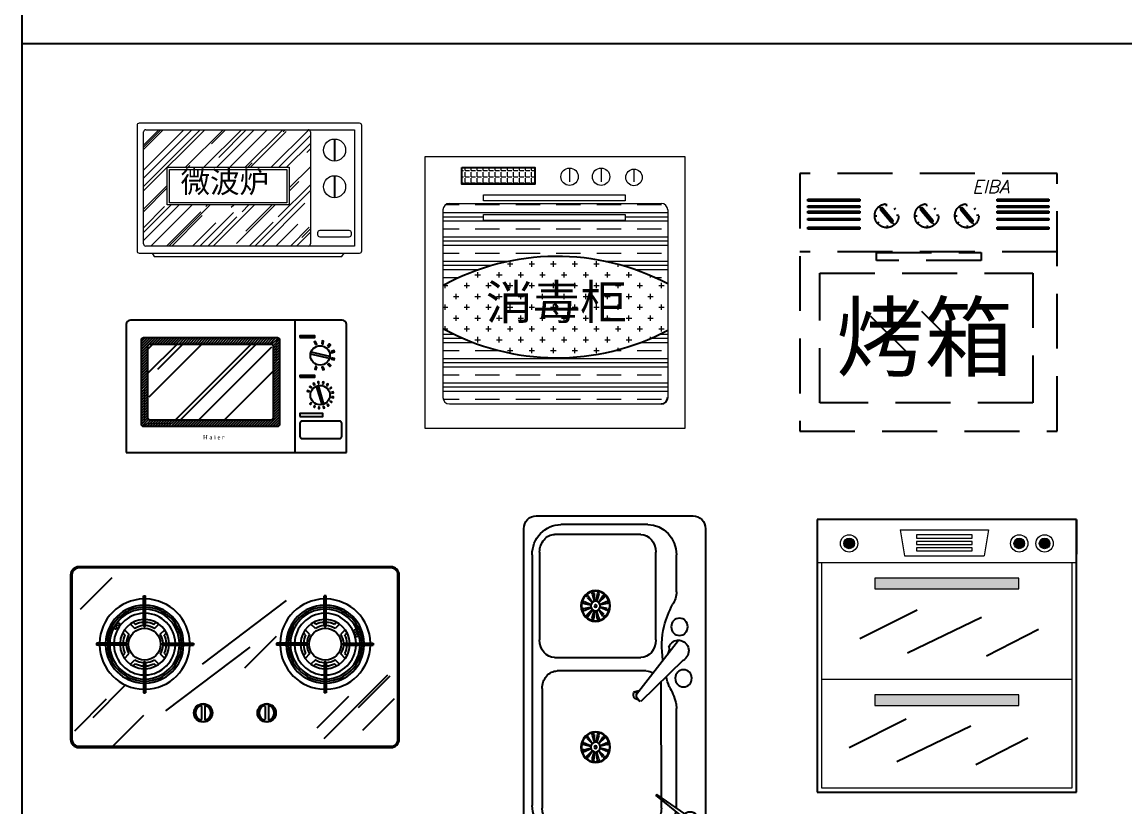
# Model space of a CAD drawing. Header units: millimetres. Extents: x 351279 to 387190, y -1289537 to -1277077.
# Drawn here: x 351279 to 353830, y -1282535 to -1280721 of the extents above; entities that cross this region are included whole.
import ezdxf
from ezdxf.enums import TextEntityAlignment as Align

# ---------------------------------------------------------------- set-up
doc = ezdxf.new("R2010")
doc.units = ezdxf.units.MM
doc.header["$LTSCALE"] = 20
doc.linetypes.add('HIDDEN', pattern=[9.525, 6.35, -3.175])
doc.layers.add('8', color=8, linetype='Continuous')
doc.layers.add('厨柜', color=7, linetype='Continuous')
doc.layers.add('图层1', color=4, linetype='Continuous', plot=False)
for name, color, linetype, lineweight in [('图层12', 8, 'Continuous', 5), ('图层6', 6, 'Continuous', 18), ('实物线', 7, 'Continuous', 20)]:
    doc.layers.add(name, color=color, linetype=linetype, lineweight=lineweight)
doc.styles.get("Standard").update_dxf_attribs({"font": 'SimSun.ttf', "height": 85})
doc.styles.add('STYLE4', font='dutcheb.ttf')

# ---------------------------------------------------------------- blocks, each defined once
blk = doc.blocks.new('2e4cvc')
at = {"color": 3, "lineweight": 25}
blk.add_line((83697.4, 59543.2), (91842.9, 59543.2), dxfattribs=at)
blk.add_lwpolyline([(83697.4, 62941.5), (91842.9, 62941.5), (91842.9, 56145), (83697.4, 56145)], close=True, dxfattribs=at)
blk = doc.blocks.new('sgsdgfd')
at = {"layer": '实物线', "ltscale": 0.5}
h = blk.add_hatch(dxfattribs=at)
h.set_pattern_fill('AR-RROOF', color=235, scale=2, angle=45, style=0)
h.set_pattern_definition([(45, (27637.9, 102610.22), (43.10523, 114.94728), [762, -101.6, 254, -50.8]), (45, (27667.715, 102675.96), (-83.69599, 11.85394), [152.4, -16.764, 304.8, -38.1]), (45, (27625.33, 102658.715), (162.722241, 210.856414), [406.4, -71.12, 203.2, -50.8])])
h.paths.add_polyline_path([(70614.3, 56649.2, 0.414214), (70609.3, 56644.2), (70609.3, 56385.3, 0.414214), (70614.3, 56380.3), (70990.3, 56380.3, 0.414214), (70995.3, 56385.3), (70995.3, 56644.2, 0.414214), (70990.3, 56649.2)])
h.paths.add_polyline_path([(70946.2, 56562.6), (70946.2, 56475.6), (70664.4, 56475.6), (70664.4, 56562.6)], flags=16)
h.paths.add_polyline_path([(70682.6, 56565.9), (70918.2, 56565.9), (70918.2, 56475.7), (70682.6, 56475.7)], flags=24)
at = {"color": 235, "lineweight": 5}
blk.add_line((70634.1, 56356), (71068.4, 56356), dxfattribs=at)
at = {"layer": '实物线', "color": 252}
for p, q in [((70609.3, 56385.3), (70609.3, 56644.2)), ((70614.3, 56649.2), (71097.7, 56649.2)), ((70995.3, 56644.2), (70995.3, 56385.3)), ((71097.7, 56649.2), (71097.7, 56380.3)), ((71097.7, 56380.3), (70614.3, 56380.3)), ((70629, 56364.2), (70634.1, 56356)), ((71068.4, 56356), (71073.5, 56364.2)), ((70634.1, 56356), (70638.7, 56356)), ((71063.8, 56356), (71068.4, 56356))]:
    blk.add_line(p, q, dxfattribs=at)
at = {"layer": '实物线', "color": 235}
for p, q in [((71050.8, 56578.1), (71050.8, 56626)), ((71052.8, 56578.1), (71052.8, 56626)), ((71050.8, 56493.6), (71050.8, 56541.4)), ((71052.8, 56493.6), (71052.8, 56541.4))]:
    blk.add_line(p, q, dxfattribs=at)
for points in [[(70594.3, 56369.2, 0.414214), (70599.3, 56364.2), (71109.3, 56364.2, 0.414214), (71114.3, 56369.2), (71114.3, 56659.2, 0.414214), (71109.3, 56664.2), (70599.3, 56664.2, 0.414214), (70594.3, 56659.2)], [(71012.9, 56412, -0.414214), (71017.9, 56417), (71084.5, 56417, -0.414214), (71089.5, 56412), (71089.5, 56406, -0.414214), (71084.5, 56401), (71017.9, 56401, -0.414214), (71012.9, 56406)]]:
    blk.add_lwpolyline(points, format="xyb", close=True, dxfattribs=at)
at = {"layer": '实物线', "color": 252}
for points in [[(70664.4, 56562.6), (70946.2, 56562.6), (70946.2, 56475.6), (70664.4, 56475.6)], [(70669.4, 56557.6), (70941.2, 56557.6), (70941.2, 56480.6), (70669.4, 56480.6)]]:
    blk.add_lwpolyline(points, close=True, dxfattribs=at)
at = {"layer": '实物线', "color": 235}
for centre in [(71051.2, 56602.1), (71051.2, 56517.5)]:
    blk.add_circle(centre, 25.5, dxfattribs=at)
at = {"layer": '实物线', "color": 252}
for centre, start, end in [((70614.3, 56644.2), 90, 180), ((70990.3, 56644.2), 0, 90), ((70614.3, 56385.3), 180, 270), ((70990.3, 56385.3), 270, 0)]:
    blk.add_arc(centre, 5, start, end, dxfattribs=at)
at = {"layer": '实物线', "color": 235, "insert": (70695.1, 56553.4), "char_height": 50, "width": 390, "attachment_point": 1}
blk.add_mtext('微波炉', dxfattribs=at)
blk = doc.blocks.new('dfghdfa')
at = {"layer": '图层1', "lineweight": 5, "ltscale": 15}
h = blk.add_hatch(dxfattribs=at)
h.set_pattern_fill('ANGLE', color=235, scale=2, style=0)
h.set_pattern_definition([(0, (60428.315, 111228.034), (0, 13.97), [10.16, -3.81]), (90, (60428.315, 111228.034), (-13.97, 9e-16), [10.16, -3.81])])
h.paths.add_polyline_path([(70308.3, 57477.8), (70308.3, 57516.5), (70139.1, 57516.5), (70139.1, 57477.8)])
h = blk.add_hatch(dxfattribs=at)
h.set_pattern_fill('CROSS', color=235, scale=100, style=0)
h.set_pattern_definition([(0, (281801.45, 53520.06), (25, 25), [12.5, -37.5]), (90, (281807.7, 53513.81), (-25, 25), [12.5, -37.5])])
h.paths.add_polyline_path([(70095.8, 57243.1), (70095.8, 57144.2, 0.252779), (70615.8, 57140.2), (70615.8, 57247.2, 0.252779)])
h.paths.add_polyline_path([(70220, 56587.2), (70500, 56587.2), (70500, 56478.2), (70220, 56478.2)], flags=9)
at = {"layer": '图层12'}
h = blk.add_hatch(dxfattribs=at)
h.set_pattern_fill('CLAY', color=252, scale=300, style=0)
h.set_pattern_definition([(0, (285858.236, 53520.06), (0, 56.25), []), (0, (285858.236, 53529.436), (0, 56.25), []), (0, (285858.236, 53538.81), (0, 56.25), []), (0, (285858.236, 53557.56), (0, 56.25), [56.25, -37.5])])
h.paths.add_polyline_path([(70600.8, 56969.7, 0.414214), (70615.8, 56984.7), (70615.8, 57140.2, -0.252779), (70095.8, 57144.2), (70095.8, 56984.7, 0.414214), (70110.8, 56969.7)])
h.paths.add_polyline_path([(70615.8, 57247.2), (70615.8, 57418.2, 0.414214), (70600.8, 57433.2), (70110.8, 57433.2, 0.414214), (70095.8, 57418.2), (70095.8, 57243.1, -0.252779)])
h.paths.add_polyline_path([(70189.6, 57394), (70189.6, 57407.7), (70517.4, 57407.7), (70517.4, 57394)], flags=16)
at = {"layer": '图层1', "color": 251, "ltscale": 2}
blk.add_lwpolyline([(70139.1, 57516.5), (70308.3, 57516.5), (70308.3, 57477.8), (70139.1, 57477.8)], close=True, dxfattribs=at)
at = {"layer": '图层1', "color": 235, "lineweight": 0}
for points in [[(70189.6, 57453), (70517.4, 57453), (70517.4, 57439.2), (70189.6, 57439.2)], [(70189.6, 57407.7), (70517.4, 57407.7), (70517.4, 57394), (70189.6, 57394)]]:
    blk.add_lwpolyline(points, close=True, dxfattribs=at)
at = {"layer": '图层1', "color": 251, "ltscale": 2}
for centre, radius, start, end in [((70359.5, 56763.7), 547.2, 62.0733, 118.8173), ((70359.5, 57623.6), 547.2, 241.1827, 297.9267), ((70600.8, 56984.7), 15, 270, 0)]:
    blk.add_arc(centre, radius, start, end, dxfattribs=at)
at = {"layer": '图层12'}
for p, q in [((70388.6, 57515.1), (70388.6, 57483.4)), ((70461.7, 57515.1), (70461.7, 57483.4)), ((70537.7, 57512.8), (70537.7, 57482.9)), ((70110.8, 57433.2), (70600.8, 57433.2)), ((70095.8, 57418.2), (70095.8, 56984.7)), ((70615.8, 57418.2), (70615.8, 56984.7)), ((70110.8, 56969.7), (70600.8, 56969.7))]:
    blk.add_line(p, q, dxfattribs=at)
at = {"layer": '图层12', "color": 235}
blk.add_lwpolyline([(70054.7, 57541.7), (70655, 57541.7), (70655, 56913.2), (70054.7, 56913.2)], close=True, dxfattribs=at)
at = {"layer": '图层12'}
for centre, radius in [((70388.6, 57495), 20.1), ((70461.7, 57495), 20.1), ((70537.7, 57493.5), 19.2)]:
    blk.add_circle(centre, radius, dxfattribs=at)
for centre, start, end in [((70110.8, 57418.2), 90, 180), ((70600.8, 57418.2), 0, 90), ((70110.8, 56984.7), 180, 270)]:
    blk.add_arc(centre, 15, start, end, dxfattribs=at)
at = {"layer": '图层6', "color": 235, "ltscale": 0.13, "insert": (70194.9, 57245.1), "char_height": 80, "width": 344, "attachment_point": 1}
blk.add_mtext('\\f宋体|b0|i0|c134|p2;消毒柜', dxfattribs=at)
blk = doc.blocks.new('sdsaf')
at = {"linetype": 'HIDDEN'}
h = blk.add_hatch(dxfattribs=at)
h.set_pattern_fill('ANSI38', color=251, scale=0.4, angle=-140.224, style=0)
h.set_pattern_definition([(264.775969, (78778.2478, 68974.4811), (1.2647248, -0.11563385), []), (354.775969, (78778.2478, 68974.4811), (2.64508344, 1.0334571), [3.175, -1.905])])
h.paths.add_polyline_path([(71131.1, 57390.6, 1), (71136.2, 57394.9), (71113.9, 57421.7), (71113.9, 57421.7, 0.999999), (71108.7, 57417.4), (71108.7, 57417.4), (71108.7, 57417.4), (71108.7, 57417.4), (71108.7, 57417.4)])
h = blk.add_hatch(dxfattribs=at)
h.set_pattern_fill('ANSI38', color=251, scale=0.04, angle=-140.224, style=0)
h.set_pattern_definition([(264.7759685, (78778.2478, 68974.48108), (0.1264724797, -0.0115633848), []), (354.7759685, (78778.2478, 68974.48108), (0.2645083443, 0.10334571), [0.3175, -0.1905])])
h.paths.add_polyline_path([(71113.9, 57421.7), (71113.9, 57421.7, 0.999999), (71108.7, 57417.4), (71108.7, 57417.4), (71108.7, 57417.4), (71108.7, 57417.4), (71108.7, 57417.4), (71131.1, 57390.6, 1), (71136.2, 57394.9)])
h = blk.add_hatch(dxfattribs=at)
h.set_pattern_fill('ANSI38', color=251, scale=0.04, angle=-140.224, style=0)
h.set_pattern_definition([(264.7759685, (78870.93759, 68974.48108), (0.1264724797, -0.0115633848), []), (354.7759685, (78870.93759, 68974.48108), (0.2645083443, 0.10334571), [0.3175, -0.1905])])
h.paths.add_polyline_path([(71206.6, 57421.7), (71206.6, 57421.7, 0.999999), (71201.4, 57417.4), (71201.4, 57417.4), (71201.4, 57417.4), (71201.4, 57417.4), (71201.4, 57417.4), (71223.7, 57390.6, 1), (71228.9, 57394.9)])
h = blk.add_hatch(dxfattribs=at)
h.set_pattern_fill('ANSI38', color=251, scale=0.4, angle=-140.224, style=0)
h.set_pattern_definition([(264.775969, (78870.9376, 68974.4811), (1.2647248, -0.11563385), []), (354.775969, (78870.9376, 68974.4811), (2.64508344, 1.0334571), [3.175, -1.905])])
h.paths.add_polyline_path([(71223.7, 57390.6, 1), (71228.9, 57394.9), (71206.6, 57421.7), (71206.6, 57421.7, 0.999999), (71201.4, 57417.4), (71201.4, 57417.4), (71201.4, 57417.4), (71201.4, 57417.4), (71201.4, 57417.4)])
h = blk.add_hatch(dxfattribs=at)
h.set_pattern_fill('ANSI38', color=251, scale=0.4, angle=-140.224, style=0)
h.set_pattern_definition([(264.775969, (78963.6279, 68974.4811), (1.2647248, -0.11563385), []), (354.775969, (78963.6279, 68974.4811), (2.64508344, 1.0334571), [3.175, -1.905])])
h.paths.add_polyline_path([(71316.4, 57390.6, 1), (71321.6, 57394.9), (71299.3, 57421.7), (71299.3, 57421.7, 0.999999), (71294.1, 57417.4), (71294.1, 57417.4), (71294.1, 57417.4), (71294.1, 57417.4), (71294.1, 57417.4)])
h = blk.add_hatch(dxfattribs=at)
h.set_pattern_fill('ANSI38', color=251, scale=0.04, angle=-140.224, style=0)
h.set_pattern_definition([(264.7759685, (78963.62791, 68974.48108), (0.1264724797, -0.0115633848), []), (354.7759685, (78963.62791, 68974.48108), (0.2645083443, 0.10334571), [0.3175, -0.1905])])
h.paths.add_polyline_path([(71299.3, 57421.7), (71299.3, 57421.7, 0.999999), (71294.1, 57417.4), (71294.1, 57417.4), (71294.1, 57417.4), (71294.1, 57417.4), (71294.1, 57417.4), (71316.4, 57390.6, 1), (71321.6, 57394.9)])
at = {"color": 251, "linetype": 'HIDDEN'}
for p, q in [((71516.4, 57502.1), (70921.4, 57502.1)), ((70921.4, 57502.1), (70921.4, 56907.1)), ((71516.4, 56907.1), (71516.4, 57502.1)), ((71121.1, 57432.3), (71121.3, 57427.2)), ((71213.8, 57432.3), (71214, 57427.2)), ((71306.5, 57432.3), (71306.7, 57427.2)), ((71107.8, 57422.1), (71104.5, 57426)), ((71131.1, 57390.6), (71108.7, 57417.4)), ((71113.9, 57421.7), (71136.2, 57394.9)), ((71139.4, 57419.2), (71143.4, 57422.4)), ((71149.7, 57405.9), (71144.6, 57405.7)), ((71200.5, 57422.1), (71197.2, 57426)), ((71223.7, 57390.6), (71201.4, 57417.4)), ((71206.6, 57421.7), (71228.9, 57394.9)), ((71232.1, 57419.2), (71236.1, 57422.4)), ((71242.4, 57405.9), (71237.3, 57405.7)), ((71293.2, 57422.1), (71289.9, 57426)), ((71316.4, 57390.6), (71294.1, 57417.4)), ((71299.3, 57421.7), (71321.6, 57394.9)), ((71324.8, 57419.2), (71328.7, 57422.4)), ((71335.1, 57405.9), (71330, 57405.7)), ((71099.7, 57403.9), (71094.6, 57403.7)), ((71101, 57387.1), (71104.9, 57390.4)), ((71123, 57382.3), (71123.2, 57377.2)), ((71139.8, 57383.6), (71136.5, 57387.5)), ((71192.4, 57403.9), (71187.3, 57403.7)), ((71193.7, 57387.1), (71197.6, 57390.4)), ((71215.7, 57382.3), (71215.9, 57377.2)), ((71232.5, 57383.6), (71229.2, 57387.5)), ((71285.1, 57403.9), (71280, 57403.7)), ((71286.4, 57387.1), (71290.3, 57390.4)), ((71308.4, 57382.3), (71308.6, 57377.2)), ((71325.2, 57383.6), (71321.9, 57387.5)), ((71516.4, 57321.1), (70921.4, 57321.1)), ((71202.6, 57184.3), (71327, 57060.1)), ((71085.1, 57173), (71209.4, 57048.8)), ((70921.4, 56907.1), (71516.4, 56907.1))]:
    blk.add_line(p, q, dxfattribs=at)
for points in [[(70940.1, 57442.8), (71059.8, 57442.8), (71059.8, 57438.6), (70940.1, 57438.6)], [(71378, 57442.8), (71497.6, 57442.8), (71497.6, 57438.6), (71378, 57438.6)], [(70940.1, 57427.6), (71059.8, 57427.6), (71059.8, 57423.5), (70940.1, 57423.5)], [(70940.1, 57415.3), (71059.8, 57415.3), (71059.8, 57411.1), (70940.1, 57411.1)], [(71378, 57427.6), (71497.6, 57427.6), (71497.6, 57423.5), (71378, 57423.5)], [(71378, 57415.3), (71497.6, 57415.3), (71497.6, 57411.1), (71378, 57411.1)], [(70940.1, 57398.8), (71059.8, 57398.8), (71059.8, 57394.7), (70940.1, 57394.7)], [(71378, 57398.8), (71497.6, 57398.8), (71497.6, 57394.7), (71378, 57394.7)], [(70940.1, 57378.2), (71059.8, 57378.2), (71059.8, 57374), (70940.1, 57374)], [(71378, 57378.2), (71497.6, 57378.2), (71497.6, 57374), (71378, 57374)], [(71098.6, 57319.8), (71340.5, 57319.8), (71340.5, 57301.7), (71098.6, 57301.7)], [(70967.5, 57272.4), (71460.3, 57272.4), (71460.3, 56972), (70967.5, 56972)]]:
    blk.add_lwpolyline(points, close=True, dxfattribs=at)
for centre in [(71122.2, 57404.8), (71214.9, 57404.8), (71307.6, 57404.8)]:
    blk.add_circle(centre, 27.6, dxfattribs=at)
for centre, start, end in [((71111.3, 57419.6), 39.776, 219.776), ((71204, 57419.6), 39.776, 219.776), ((71296.7, 57419.6), 39.776, 219.776), ((71133.6, 57392.7), 219.776, 39.776), ((71226.3, 57392.7), 219.776, 39.776), ((71319, 57392.7), 219.776, 39.776)]:
    blk.add_arc(centre, 3.37, start, end, dxfattribs=at)
at = {"color": 252, "lineweight": 5}
blk.add_text('烤箱', height=150, dxfattribs=at).set_placement((71005, 57048.9))
at = {"color": 251, "linetype": 'HIDDEN', "insert": (71320.2, 57486.9), "char_height": 30, "width": 158.251, "attachment_point": 1}
blk.add_mtext('\\Fitalicc.shx;EIBA', dxfattribs=at)
blk = doc.blocks.new('dfgd')
at = {"color": 8}
for p, q in [((23.9, -83.2), (101.3, -5.8)), ((177.6, -50.5), (182.6, -50.5)), ((622.4, -50.5), (617.4, -50.5)), ((320.9, -217.3), (525.7, -62.5)), ((424.2, -226.2), (501.6, -148.8)), ((63.2, -165.8), (63.2, -170.8)), ((232.1, -330.7), (436.9, -175.9)), ((299, -165.8), (299, -170.8)), ((501, -165.8), (501, -170.8)), ((736.8, -165.8), (736.8, -170.8)), ((617.6, -397.8), (772.4, -243)), ((700.5, -322.8), (777.9, -245.4)), ((54.5, -346.5), (131.9, -269.1)), ((177.6, -286.7), (182.6, -286.7)), ((599.9, -372.1), (677.2, -294.7)), ((622.4, -286.7), (617.4, -286.7)), ((10.1, -379), (87.5, -301.6)), ((711.4, -378), (788.7, -300.7)), ((100.9, -418.5), (178.3, -341.1))]:
    blk.add_line(p, q, dxfattribs=at)
at = {"color": 8, "ltscale": 0.18}
for p, q in [((177.6, -123.3), (177.6, -50.5)), ((182.6, -123.3), (182.6, -50.5)), ((617.4, -123.3), (617.4, -50.5)), ((622.4, -123.3), (622.4, -50.5)), ((131.2, -133.5), (142, -144.3)), ((145.3, -119.4), (156.1, -130.2)), ((152.3, -115.1), (157.6, -120.3)), ((202.6, -120.3), (207.8, -115.1)), ((204, -130.2), (214.8, -119.4)), ((218.2, -144.3), (229, -133.5)), ((581.8, -144.3), (571, -133.5)), ((596, -130.2), (585.2, -119.4)), ((597.4, -120.3), (592.2, -115.1)), ((647.7, -115.1), (642.4, -120.3)), ((654.7, -119.4), (643.9, -130.2)), ((668.8, -133.5), (658, -144.3)), ((126.9, -140.5), (132.1, -145.7)), ((228.1, -145.7), (233.3, -140.5)), ((571.9, -145.7), (566.7, -140.5)), ((673.1, -140.5), (667.9, -145.7)), ((135.1, -165.8), (63.2, -165.8)), ((135.1, -170.8), (63.2, -170.8)), ((225, -165.8), (299, -165.8)), ((225, -170.8), (299, -170.8)), ((575, -165.8), (501, -165.8)), ((575, -170.8), (501, -170.8)), ((664.9, -165.8), (736.8, -165.8)), ((664.9, -170.8), (736.8, -170.8)), ((126.9, -196), (132.1, -190.8)), ((131.2, -203), (142, -192.2)), ((145.3, -217.2), (156.1, -206.4)), ((177.6, -213.2), (177.6, -286.7)), ((182.6, -213.2), (182.6, -286.7)), ((204, -206.4), (214.8, -217.2)), ((218.2, -192.2), (229, -203)), ((228.1, -190.8), (233.3, -196)), ((571.9, -190.8), (566.7, -196)), ((581.8, -192.2), (571, -203)), ((596, -206.4), (585.2, -217.2)), ((617.4, -213.2), (617.4, -286.7)), ((622.4, -213.2), (622.4, -286.7)), ((654.7, -217.2), (643.9, -206.4)), ((668.8, -203), (658, -192.2)), ((673.1, -196), (667.9, -190.8)), ((152.3, -221.5), (157.6, -216.2)), ((202.6, -216.2), (207.8, -221.5)), ((597.4, -216.2), (592.2, -221.5)), ((647.7, -221.5), (642.4, -216.2)), ((318.6, -320.2), (318.6, -351)), ((326.6, -320.2), (326.6, -351)), ((473.4, -320.2), (473.4, -351)), ((481.4, -320.2), (481.4, -351))]:
    blk.add_line(p, q, dxfattribs=at)
at = {"color": 8}
for points in [[(20, -420), (780, -420, 0.414214), (800, -400), (800, 0, 0.414214), (780, 20), (20, 20, 0.414214), (0, 0), (0, -400, 0.414214)], [(20, -417), (780, -417, 0.414214), (797, -400), (797, 0, 0.414214), (780, 17), (20, 17, 0.414214), (3, 0), (3, -400, 0.414214)]]:
    blk.add_lwpolyline(points, format="xyb", close=True, dxfattribs=at)
for centre in [(109.4, -128.7), (115.3, -119.7), (692.8, -136.4), (696.9, -147)]:
    blk.add_circle(centre, 3.58, dxfattribs=at)
at = {"color": 8, "ltscale": 0.18}
for centre, radius in [((180.1, -168.3), 39), ((619.9, -168.3), 39), ((322.6, -335.6), 22.5), ((322.6, -335.6), 21.5), ((477.4, -335.6), 22.5), ((477.4, -335.6), 21.5)]:
    blk.add_circle(centre, radius, dxfattribs=at)
for centre, radius, start, end in [((180.1, -168.3), 110, 91.3023, 178.6977), ((180.1, -168.3), 95, 91.5918, 178.4082), ((180.1, -168.3), 90, 91.5918, 178.4082), ((180.1, -168.3), 110, 1.3023, 88.6977), ((180.1, -168.3), 90, 1.5918, 88.4082), ((180.1, -168.3), 95, 1.5918, 88.4082), ((619.9, -168.3), 110, 91.3023, 178.6977), ((619.9, -168.3), 95, 91.5918, 178.4082), ((619.9, -168.3), 90, 91.5918, 178.4082), ((619.9, -168.3), 110, 1.3023, 88.6977), ((619.9, -168.3), 90, 1.5918, 88.4082), ((619.9, -168.3), 95, 1.5918, 88.4082), ((180.1, -168.3), 85, 91.6854, 178.3146), ((180.1, -168.3), 75, 91.9102, 178.0898), ((180.1, -168.3), 85, 1.6854, 88.3146), ((180.1, -168.3), 75, 1.9102, 88.0898), ((619.9, -168.3), 85, 91.6854, 178.3146), ((619.9, -168.3), 75, 91.9102, 178.0898), ((619.9, -168.3), 85, 1.6854, 88.3146), ((619.9, -168.3), 75, 1.9102, 88.0898), ((180.1, -168.3), 60, 92.388, 177.612), ((180.1, -168.3), 45, 93.1847, 122.1604), ((180.1, -168.3), 53, 92.7036, 115.1461), ((180.1, -123), 2.52, 186.7354, 353.2646), ((180.1, -168.3), 60, 2.388, 87.612), ((180.1, -168.3), 53, 64.8539, 87.2964), ((180.1, -168.3), 45, 57.8396, 86.8153), ((619.9, -168.3), 60, 92.388, 177.612), ((619.9, -168.3), 45, 93.1847, 122.1604), ((619.9, -168.3), 53, 92.7036, 115.1461), ((619.9, -123.2), 2.51, 183.9579, 356.0421), ((619.9, -168.3), 60, 2.388, 87.612), ((619.9, -168.3), 53, 64.8539, 87.2964), ((619.9, -168.3), 45, 57.8396, 86.8153), ((180.1, -168.3), 53, 154.8539, 177.2964), ((180.1, -168.3), 45, 147.8396, 176.8153), ((180.1, -168.3), 45, 3.1847, 32.1604), ((180.1, -168.3), 53, 2.7036, 25.1461), ((619.9, -168.3), 53, 154.8539, 177.2964), ((619.9, -168.3), 45, 147.8396, 176.8153), ((619.9, -168.3), 45, 3.1847, 32.1604), ((619.9, -168.3), 53, 2.7036, 25.1461), ((180.1, -168.3), 110, 181.3023, 268.6977), ((180.1, -168.3), 95, 181.5918, 268.4082), ((180.1, -168.3), 90, 181.5918, 268.4082), ((180.1, -168.3), 85, 181.6854, 268.3146), ((180.1, -168.3), 75, 181.9102, 268.0898), ((180.1, -168.3), 60, 182.388, 267.612), ((180.1, -168.3), 53, 182.7036, 205.1461), ((134.3, -168.3), 2.64, 288.751, 71.249), ((180.1, -168.3), 45, 183.1847, 212.1604), ((180.1, -168.3), 90, 271.5918, 358.4082), ((180.1, -168.3), 85, 271.6854, 358.3146), ((180.1, -168.3), 110, 271.3023, 358.6977), ((180.1, -168.3), 75, 271.9102, 358.0898), ((180.1, -168.3), 60, 272.388, 357.612), ((180.1, -168.3), 95, 271.5918, 358.4082), ((180.1, -168.3), 45, 327.8396, 356.8153), ((225.9, -168.3), 2.67, 110.5507, 249.4493), ((180.1, -168.3), 53, 334.8539, 357.2964), ((619.9, -168.3), 110, 181.3023, 268.6977), ((619.9, -168.3), 95, 181.5918, 268.4082), ((619.9, -168.3), 90, 181.5918, 268.4082), ((619.9, -168.3), 85, 181.6854, 268.3146), ((619.9, -168.3), 75, 181.9102, 268.0898), ((619.9, -168.3), 60, 182.388, 267.612), ((619.9, -168.3), 53, 182.7036, 205.1461), ((574.2, -168.3), 2.63, 288.412, 71.588), ((619.9, -168.3), 45, 183.1847, 212.1604), ((619.9, -168.3), 75, 271.9102, 358.0898), ((619.9, -168.3), 85, 271.6854, 358.3146), ((619.9, -168.3), 110, 271.3023, 358.6977), ((619.9, -168.3), 90, 271.5918, 358.4082), ((619.9, -168.3), 60, 272.388, 357.612), ((619.9, -168.3), 95, 271.5918, 358.4082), ((619.9, -168.3), 45, 327.8396, 356.8153), ((665.5, -168.3), 2.58, 104.2945, 255.7055), ((619.9, -168.3), 53, 334.8539, 357.2964), ((180.1, -168.3), 45, 237.8396, 266.8153), ((180.1, -214.2), 2.69, 21.7885, 158.2115), ((180.1, -168.3), 45, 273.1847, 302.1604), ((619.9, -168.3), 45, 237.8396, 266.8153), ((619.9, -214), 2.63, 17.9418, 162.0582), ((619.9, -168.3), 45, 273.1847, 302.1604), ((180.1, -168.3), 53, 244.8539, 267.2964), ((180.1, -168.3), 53, 272.7036, 295.1461), ((619.9, -168.3), 53, 244.8539, 267.2964), ((619.9, -168.3), 53, 272.7036, 295.1461), ((322.6, -335.6), 18.5, 111.3237, 248.6763), ((316.6, -320.2), 2, 0, 111.3237), ((328.6, -320.2), 2, 68.6763, 180), ((322.6, -335.6), 18.5, 291.3237, 68.6763), ((477.4, -335.6), 18.5, 111.3237, 248.6763), ((471.4, -320.2), 2, 0, 111.3237), ((483.4, -320.2), 2, 68.6763, 180), ((477.4, -335.6), 18.5, 291.3237, 68.6763), ((316.6, -351), 2, 248.6763, 0), ((328.6, -351), 2, 180, 291.3237), ((471.4, -351), 2, 248.6763, 0), ((483.4, -351), 2, 180, 291.3237)]:
    blk.add_arc(centre, radius, start, end, dxfattribs=at)
blk = doc.blocks.new('A$C7E035E43')
at = {"layer": '厨柜', "color": 0, "ltscale": 0.7}
for p, q in [((2.4, 9.9), (24.3, 0)), ((6.5, 15.3), (24.9, 1))]:
    blk.add_line(p, q, dxfattribs=at)
blk.add_arc((3.5, 13.2), 3.56, 48.5655, 233.2298, dxfattribs=at)
blk = doc.blocks.new('AUDIT_I_090802132423-1')
at = {"layer": '厨柜', "color": 0, "ltscale": 0.7}
for p, rotation in [((14.2, 68.2), 350.0801344790235), ((28.8, 85.9), 317.7119098394065), ((11.1, 46.8), 20.60203861941991), ((89.6, 35.5), 170.0801344790235), ((92.7, 56.9), 200.6020386194199), ((74.9, 17.9), 137.7119098394065)]:
    blk.add_blockref('A$C7E035E43', p, dxfattribs=dict(at, rotation=rotation))
at = {"layer": '厨柜', "color": 0, "ltscale": 0.7, "xscale": -1}
for p, rotation in [((74.9, 85.9), 42.28809016059345), ((89.6, 68.2), 9.919865520976561), ((11.1, 56.9), 159.3979613805801), ((14.2, 35.5), 189.9198655209765), ((92.7, 46.8), 339.3979613805801), ((28.8, 17.9), 222.2880901605935)]:
    blk.add_blockref('A$C7E035E43', p, dxfattribs=dict(at, rotation=rotation))
blk = doc.blocks.new('AUDIT_I_090802132423-0')
at = {"layer": '厨柜', "color": 0, "ltscale": 0.7}
for p, rotation in [((14.2, 68.2), 350.0801344790235), ((28.8, 85.9), 317.7119098394065), ((11.1, 46.8), 20.60203861941991), ((89.6, 35.5), 170.0801344790235), ((92.7, 56.9), 200.6020386194199), ((74.9, 17.9), 137.7119098394065)]:
    blk.add_blockref('A$C7E035E43', p, dxfattribs=dict(at, rotation=rotation))
at = {"layer": '厨柜', "color": 0, "ltscale": 0.7, "xscale": -1}
for p, rotation in [((74.9, 85.9), 42.28809016059345), ((89.6, 68.2), 9.919865520976561), ((11.1, 56.9), 159.3979613805801), ((14.2, 35.5), 189.9198655209765), ((92.7, 46.8), 339.3979613805801), ((28.8, 17.9), 222.2880901605935)]:
    blk.add_blockref('A$C7E035E43', p, dxfattribs=dict(at, rotation=rotation))
blk = doc.blocks.new('faafggg')
at = {"color": 8, "linetype": 'ByBlock'}
for p, q in [((-66437.2, -5253.7), (-65724.2, -5253.7)), ((-66467.9, -5652.7), (-66467.9, -5282.9)), ((-65693.6, -5282.9), (-65693.6, -5652.7)), ((-66289.2, -5322), (-66375.9, -5322)), ((-66048, -5416.2), (-66175.1, -5317.3)), ((-66127.5, -5306.1), (-66030.3, -5406.4)), ((-65779.1, -5321.7), (-66014.1, -5322)), ((-66175.4, -5370.9), (-66382.5, -5370.9)), ((-65779, -5357.7), (-66077, -5358.1)), ((-66447.2, -5389.9), (-66447.2, -5594.3)), ((-66102.6, -5393.1), (-66102.6, -5603.2)), ((-65737.7, -5603.2), (-65737.7, -5393.1)), ((-65714.2, -5594.3), (-65714.2, -5389.9)), ((-66423.8, -5406.3), (-66423.8, -5609.2)), ((-66134.1, -5609.2), (-66134.1, -5406.3)), ((-66061.2, -5638.7), (-65779, -5638.7)), ((-66382.5, -5644.6), (-66175.4, -5644.6)), ((-66375.9, -5662.2), (-66051.2, -5662.2)), ((-66051.2, -5662.2), (-65785.5, -5662.2)), ((-65724.2, -5681.9), (-66437.2, -5681.9))]:
    blk.add_line(p, q, dxfattribs=at)
at = {"color": 8, "linetype": 'ByBlock', "extrusion": (0, 0, -1)}
for centre, major_axis, ratio, start_param, end_param in [((-66437.2, -5282.9), (-30.7, 0), 0.952381, 0, 1.570796), ((-65746.7, -5290), (-23.3, 0), 0.952381, 4.712389, 10.995574), ((-65724.2, -5282.9), (-30.7, 0), 0.952381, 1.570796, 3.141593), ((-66206.4, -5315), (20.4, 0), 0.952381, 1.570796326795817, 7.853981633975403), ((-66085.1, -5305.5), (20.4, 0), 0.952381, 1.570796326795815, 7.853981633975401), ((-65746.9, -5289.8), (11.9, 0), 0.952381, 3.141593, 9.424778), ((-66375.9, -5389.9), (-71.3, 0), 0.952381, 0, 1.570796), ((-65785.5, -5389.9), (-71.3, 0), 0.952381, 1.771029, 3.141593), ((-65785.5, -5389.9), (61.3, 0), 0.952381, -1.570796, -1.569194), ((-66382.5, -5406.3), (-41.3, 0), 0.857143, 0, 1.570796), ((-66175.4, -5406.3), (41.3, 0), 0.857143, -1.570796, 0), ((-66061.2, -5393.1), (40.6, 8.4), 0.921431, 3.36292, 3.794707), ((-65779, -5393.1), (-41.3, 0), 0.857143, 1.570796, 3.141593), ((-66255.5, -5512.7), (36.3, 0), 0.952381, 1.570796326796033, 7.853981633975619), ((-66255.5, -5512.7), (-34.9, 0), 0.952381, 4.712389, 10.995574), ((-65923, -5512.7), (-36.3, 0), 0.952381, 4.712389, 10.995574), ((-65923, -5512.7), (-34.9, 0), 0.952381, 4.712389, 10.995574), ((-66255.5, -5512.7), (-3.12, 0), 0.952381, 4.712389, 10.995574), ((-65923, -5512.7), (-3.12, 0), 0.952381, 4.712389, 10.995574), ((-66375.9, -5594.3), (71.3, 0), 0.952381, 1.570796, 3.141593), ((-66382.5, -5609.2), (41.3, 0), 0.857143, 1.570796, 3.141593), ((-66175.4, -5609.2), (-41.3, 0), 0.857143, 3.141593, 4.712389), ((-66061.2, -5603.2), (41.3, 0), 0.857143, 1.570796, 3.141593), ((-65785.5, -5594.3), (71.3, 0), 0.952381, 0, 1.570796), ((-65779, -5603.2), (41.3, 0), 0.857143, 0, 1.570796), ((-66437.2, -5652.7), (30.7, 0), 0.952381, 1.570796, 3.141593), ((-65724.2, -5652.7), (30.7, 0), 0.952381, 0, 1.570796)]:
    blk.add_ellipse(centre, major_axis=major_axis, ratio=ratio, start_param=start_param, end_param=end_param, dxfattribs=at)
for centre in [(-66255.5, -5512.7), (-65923, -5512.7)]:
    blk.add_ellipse(centre, major_axis=(-11.5, 0), ratio=0.952381, dxfattribs=at)
at = {"layer": '厨柜', "color": 8, "ltscale": 0.7}
for p, q in [((-65765.9, -5302.7), (-65811.6, -5368.2)), ((-65759.5, -5308.6), (-65809.7, -5371.1)), ((-65811.6, -5368.3), (-65809.5, -5370.8)), ((-66054.4, -5419.5), (-66056.3, -5410.3)), ((-66051.7, -5422.4), (-66052.8, -5412.7)), ((-66033.9, -5411.4), (-66038.1, -5421.6))]:
    blk.add_line(p, q, dxfattribs=at)
at = {"layer": '厨柜', "color": 8, "ltscale": 0.7, "extrusion": (0, 0, -1)}
for centre, major_axis, start_param, end_param in [((-66149.8, -5317.3), (25.3, 0), 1.935622, 5.801128), ((-66289.2, -5369.6), (-50, 0), 1.570796, 2.218589), ((-65977.9, -5489.6), (-181.1, 0), 1.062611, 1.29031), ((-66014.1, -5369.6), (-50, 0), 1.29031, 1.570796), ((-66114.1, -5055.2), (324.5, 0), 1.863754, 2.033896), ((-66160.1, -5161.7), (-204.5, 0), 4.554316, 4.947619), ((-66155.8, -5365.4), (-27.1, 0), 1.456192, 2.133667), ((-66105.7, -5257.9), (93.9, 0), 1.13385, 1.391082), ((-66051.4, -5419.5), (3.01, 0), 1.675747, 3.153289), ((-66046, -5405.4), (18.7, 0), 1.139153, 1.882695), ((-66046.2, -5399.6), (-17.5, 0), 3.566345, 4.811236)]:
    blk.add_ellipse(centre, major_axis=major_axis, ratio=0.952381, start_param=start_param, end_param=end_param, dxfattribs=at)
at = {"layer": '厨柜', "color": 8, "ltscale": 0.7, "extrusion": (0, 0, -1), "xscale": 0.6993887208202523, "yscale": 0.6660844959985752, "zscale": -0.95154928}
for name, p in [('AUDIT_I_090802132423-1', (66219.2, -5547.2)), ('AUDIT_I_090802132423-0', (65886.7, -5547.2))]:
    blk.add_blockref(name, p, dxfattribs=at)
blk = doc.blocks.new('A$C2B240F3C')
at = {"lineweight": 5}
h = blk.add_hatch(color=0, dxfattribs=at)
h.dxf.hatch_style = 1
h.paths.add_polyline_path([(86.2, 574.8, 1), (61.6, 574.8, 1)])
h = blk.add_hatch(color=0, dxfattribs=at)
h.dxf.hatch_style = 1
h.paths.add_polyline_path([(479.7, 574.8, 1), (455.2, 574.8, 1)])
h = blk.add_hatch(color=0, dxfattribs=at)
h.dxf.hatch_style = 1
h.paths.add_polyline_path([(513.8, 574.8, 1), (538.4, 574.8, 1)])
h = blk.add_hatch(color=0, dxfattribs=at)
h.dxf.hatch_style = 1
h.set_gradient(color1=(128, 128, 128), color2=(232, 232, 232), one_color=1, tint=0.91, name='INVCYLINDER')
h.paths.add_polyline_path([(466.4, 494.7), (300, 494.7), (300, 469.7), (466.4, 469.7)])
h.paths.add_polyline_path([(300, 494.7), (133.6, 494.7), (133.6, 469.7), (300, 469.7)])
h = blk.add_hatch(color=0, dxfattribs=at)
h.dxf.hatch_style = 1
h.set_gradient(color1=(128, 128, 128), color2=(232, 232, 232), one_color=1, tint=0.91, name='INVCYLINDER')
h.paths.add_polyline_path([(466.4, 224.7), (300, 224.7), (300, 199.7), (466.4, 199.7)])
h.paths.add_polyline_path([(300, 224.7), (133.6, 224.7), (133.6, 199.7), (300, 199.7)])
at = {"color": 0}
for p, q in [((0, 630), (0, 0)), ((600, 630), (0, 630)), ((600, 0), (600, 630)), ((600, 630), (600, 550)), ((0, 0), (600, 0))]:
    blk.add_line(p, q, dxfattribs=at)
at = {"color": 0, "lineweight": 5}
for p, q in [((192.3, 606), (396.4, 606)), ((192.3, 606), (202.3, 546)), ((230.1, 594.4), (230.1, 587)), ((358.6, 594.4), (230.1, 594.4)), ((230.1, 587), (358.6, 587)), ((358.6, 587), (358.6, 594.4)), ((396.4, 606), (386.4, 546)), ((230.1, 579.6), (230.1, 572.3)), ((358.6, 579.6), (230.1, 579.6)), ((230.1, 572.3), (358.6, 572.3)), ((230.1, 564.9), (230.1, 557.5)), ((358.6, 564.9), (230.1, 564.9)), ((358.6, 572.3), (358.6, 579.6)), ((358.6, 557.5), (358.6, 564.9)), ((202.3, 546), (386.4, 546)), ((230.1, 557.5), (358.6, 557.5)), ((600, 530), (0, 530)), ((10, 530), (10, 10)), ((590, 10), (590, 530)), ((133.6, 494.7), (133.6, 469.7)), ((466.4, 494.7), (133.6, 494.7)), ((466.4, 469.7), (466.4, 494.7)), ((133.6, 469.7), (466.4, 469.7)), ((590, 260), (10, 260)), ((133.6, 224.7), (133.6, 199.7)), ((466.4, 224.7), (133.6, 224.7)), ((466.4, 199.7), (466.4, 224.7)), ((133.6, 199.7), (466.4, 199.7)), ((10, 10), (590, 10))]:
    blk.add_line(p, q, dxfattribs=at)
for centre, radius in [((73.9, 574.8), 20), ((73.9, 574.8), 12.3), ((467.4, 574.8), 20), ((467.4, 574.8), 12.3), ((526.1, 574.8), 20), ((526.1, 574.8), 12.3)]:
    blk.add_circle(centre, radius, dxfattribs=at)
blk = doc.blocks.new('A$C655B7FF3')
at = {"layer": '8', "color": 0, "lineweight": -2}
for p, q in [((231.1, 420.1), (98.8, 354)), ((380, 403.5), (209.1, 320.9)), ((512.3, 376), (391.7, 314.3)), ((206.2, 168.6), (73.9, 102.5)), ((355.1, 152.1), (184.2, 69.5)), ((487.5, 124.5), (366.8, 62.8))]:
    blk.add_line(p, q, dxfattribs=at)
blk.add_blockref('A$C2B240F3C', (0, 0), dxfattribs=at)
blk = doc.blocks.new('dffghfj')
h = blk.add_hatch()
h.set_pattern_fill('ANSI31', color=252, scale=35, style=0)
h.set_pattern_definition([(45, (-125499.394, -3741.8347), (-3.09359217, 3.09359217), [])])
h.paths.add_polyline_path([(-68745.3, -6872.2, 0.414214), (-68740.3, -6877.2), (-68430.3, -6877.2, 0.414214), (-68425.3, -6872.2), (-68425.3, -6676.2, 0.414214), (-68430.3, -6671.2), (-68740.3, -6671.2, 0.414214), (-68745.3, -6676.2)])
h.paths.add_polyline_path([(-68730.3, -6857.2), (-68730.3, -6691.2, -0.414214), (-68725.3, -6686.2), (-68445.3, -6686.2, -0.414214), (-68440.3, -6691.2), (-68440.3, -6857.2, -0.414214), (-68445.3, -6862.2), (-68725.3, -6862.2, -0.414214)], flags=16)
h = blk.add_hatch()
h.set_pattern_fill('AR-RROOF', color=203, scale=120, angle=45, style=0)
h.set_pattern_definition([(45, (-120957.09, -1121.2), (101.82338, 271.529), [1800, -240, 600, -120]), (45, (-120886.66, -965.91), (-197.70706, 28.00143), [360, -39.6, 720, -90]), (45, (-120986.785, -1006.64), (384.38325, 498.08602), [960, -168, 480, -120])])
h.paths.add_polyline_path([(-68730.3, -6857.2, 0.414214), (-68725.3, -6862.2), (-68445.3, -6862.2, 0.414214), (-68440.3, -6857.2), (-68440.3, -6691.2, 0.414214), (-68445.3, -6686.2), (-68725.3, -6686.2, 0.414214), (-68730.3, -6691.2)])
for p, q in [((-68280.3, -6631.2), (-68770.3, -6631.2)), ((-68390.3, -6631.2), (-68390.3, -6937.2)), ((-68780.3, -6641.2), (-68780.3, -6937.2)), ((-68270.3, -6937.2), (-68270.3, -6641.2)), ((-68780.3, -6937.2), (-68270.3, -6937.2))]:
    blk.add_line(p, q)
at = {"color": 203}
for p, q in [((-68310.1, -6719.8), (-68353.7, -6709.5)), ((-68309, -6715.4), (-68352.6, -6705.1)), ((-68327.1, -6826.5), (-68339.9, -6783.6)), ((-68322.8, -6825.2), (-68335.6, -6782.3))]:
    blk.add_line(p, q, dxfattribs=at)
at = {"color": 252}
for points in [[(-68740.3, -6671.2), (-68430.3, -6671.2, -0.414214), (-68425.3, -6676.2), (-68425.3, -6872.2, -0.414214), (-68430.3, -6877.2), (-68740.3, -6877.2, -0.414214), (-68745.3, -6872.2), (-68745.3, -6676.2, -0.414214)], [(-68373.4, -6905.1), (-68286.4, -6905.1, 0.414214), (-68281.4, -6900.1), (-68281.4, -6869.7, 0.414214), (-68286.4, -6864.7), (-68373.4, -6864.7, 0.414214), (-68378.4, -6869.7), (-68378.4, -6900.1, 0.414214)]]:
    blk.add_lwpolyline(points, format="xyb", close=True, dxfattribs=at)
blk.add_lwpolyline([(-68725.3, -6686.2), (-68445.3, -6686.2, -0.414214), (-68440.3, -6691.2), (-68440.3, -6857.2, -0.414214), (-68445.3, -6862.2), (-68725.3, -6862.2, -0.414214), (-68730.3, -6857.2), (-68730.3, -6691.2, -0.414214)], format="xyb", close=True)
at = {"color": 203}
for points in [[(-68378.4, -6671.3), (-68343.7, -6671.3), (-68343.7, -6667.1), (-68378.4, -6667.1)], [(-68342.4, -6687.6), (-68339.5, -6686.5), (-68342, -6680.1), (-68345, -6681.3)], [(-68327.9, -6685.5), (-68324.7, -6686.1), (-68323.6, -6679.3), (-68326.7, -6678.8)], [(-68314.3, -6691.3), (-68311.9, -6693.4), (-68307.5, -6688.2), (-68309.8, -6686.1)], [(-68305.8, -6703.3), (-68304.8, -6706.3), (-68298.3, -6704.2), (-68299.3, -6701.2)], [(-68338.8, -6738.6), (-68341.8, -6737.6), (-68344, -6744.1), (-68340.9, -6745.1)], [(-68324.1, -6738.6), (-68327.2, -6739.4), (-68325.6, -6746), (-68322.5, -6745.3)], [(-68311.5, -6731), (-68313.8, -6733.2), (-68309, -6738.1), (-68306.7, -6735.9)], [(-68304.8, -6718), (-68305.5, -6721), (-68298.9, -6722.7), (-68298.1, -6719.6)], [(-68352.9, -6787.9), (-68351.7, -6786.4), (-68354.9, -6783.8), (-68356.1, -6785.3)], [(-68345.4, -6781.1), (-68343.7, -6780.2), (-68345.7, -6776.6), (-68347.4, -6777.5)], [(-68336, -6777.6), (-68334.1, -6777.4), (-68334.6, -6773.3), (-68336.5, -6773.5)], [(-68325.9, -6777.8), (-68324, -6778.2), (-68323, -6774.2), (-68324.9, -6773.8)], [(-68316.5, -6781.6), (-68315, -6782.7), (-68312.6, -6779.4), (-68314.2, -6778.3)], [(-68309.2, -6788.6), (-68308.2, -6790.2), (-68304.8, -6787.9), (-68305.8, -6786.3)], [(-68357.5, -6796.9), (-68356.9, -6795.1), (-68360.8, -6793.8), (-68361.4, -6795.6)], [(-68307.6, -6817.5), (-68308.5, -6819.1), (-68305, -6821.2), (-68304, -6819.6)], [(-68305, -6797.8), (-68304.6, -6799.6), (-68300.6, -6798.8), (-68301, -6796.9)], [(-68304.4, -6807.9), (-68304.7, -6809.7), (-68300.7, -6810.4), (-68300.4, -6808.5)], [(-68350.9, -6823.2), (-68352.1, -6821.8), (-68355.2, -6824.6), (-68353.9, -6826)], [(-68342.6, -6829.1), (-68344.3, -6828.2), (-68346.2, -6831.9), (-68344.5, -6832.7)], [(-68332.8, -6831.5), (-68334.7, -6831.3), (-68335.1, -6835.4), (-68333.2, -6835.6)], [(-68322.8, -6830.1), (-68324.7, -6830.7), (-68323.5, -6834.6), (-68321.7, -6834.1)], [(-68314, -6825.2), (-68315.5, -6826.4), (-68313, -6829.7), (-68311.5, -6828.5)], [(-68378.4, -6853.7), (-68325.2, -6853.7), (-68325.2, -6847), (-68378.4, -6847)]]:
    blk.add_lwpolyline(points, close=True, dxfattribs=at)
at = {"color": 252}
blk.add_lwpolyline([(-68378.4, -6763.2), (-68343.7, -6763.2), (-68343.7, -6759.1), (-68378.4, -6759.1)], close=True, dxfattribs=at)
at = {"color": 203}
for centre in [(-68331.4, -6712.5), (-68331.4, -6804.4)]:
    blk.add_circle(centre, 22.5, dxfattribs=at)
for centre, start, end in [((-68770.3, -6641.2), 90, 180), ((-68280.3, -6641.2), 0, 90)]:
    blk.add_arc(centre, 10, start, end)
at = {"color": 252, "style": 'STYLE4', "text_generation_flag": 6}
blk.add_text('H a i e r ', height=10, rotation=180, dxfattribs=at).set_placement((-68576.1, -6907.1), align=Align.CENTER)

msp = doc.modelspace()

# ---------------------------------------------------------------- block references
at = {"color": 0}
msp.add_blockref('2e4cvc', (267581.278, -1340313.375), dxfattribs=at)
at = {"color": 44, "lineweight": 5}
for name, p in [('sgsdgfd', (280950.366, -1337618.749)), ('dfghdfa', (282156.584, -1338573.192)), ('sdsaf', (282156.584, -1338573.192))]:
    msp.add_blockref(name, p, dxfattribs=at)
at = {"lineweight": 5, "xscale": 0.9990000000107102, "yscale": 0.9990000000107102, "zscale": 0.9990000000107102}
msp.add_blockref('dffghfj', (420231.39, -1274785.505), dxfattribs=at)
at = {"lineweight": 5, "xscale": 0.9816399998962879, "yscale": 0.9816399998962879, "zscale": 0.9816399998962879, "rotation": 270}
msp.add_blockref('faafggg', (358016.924, -1347109.723), dxfattribs=at)
at = {"xscale": 0.9500000000116415, "yscale": 0.9500000000116415, "zscale": 0.9500000000116415}
msp.add_blockref('dfgd', (351391.15, -1281998.978), dxfattribs=at)
at = {"layer": '8', "color": 0, "lineweight": -2}
msp.add_blockref('A$C655B7FF3', (353118.075, -1282500.814), dxfattribs=at)

doc.saveas('drawing.dxf')
